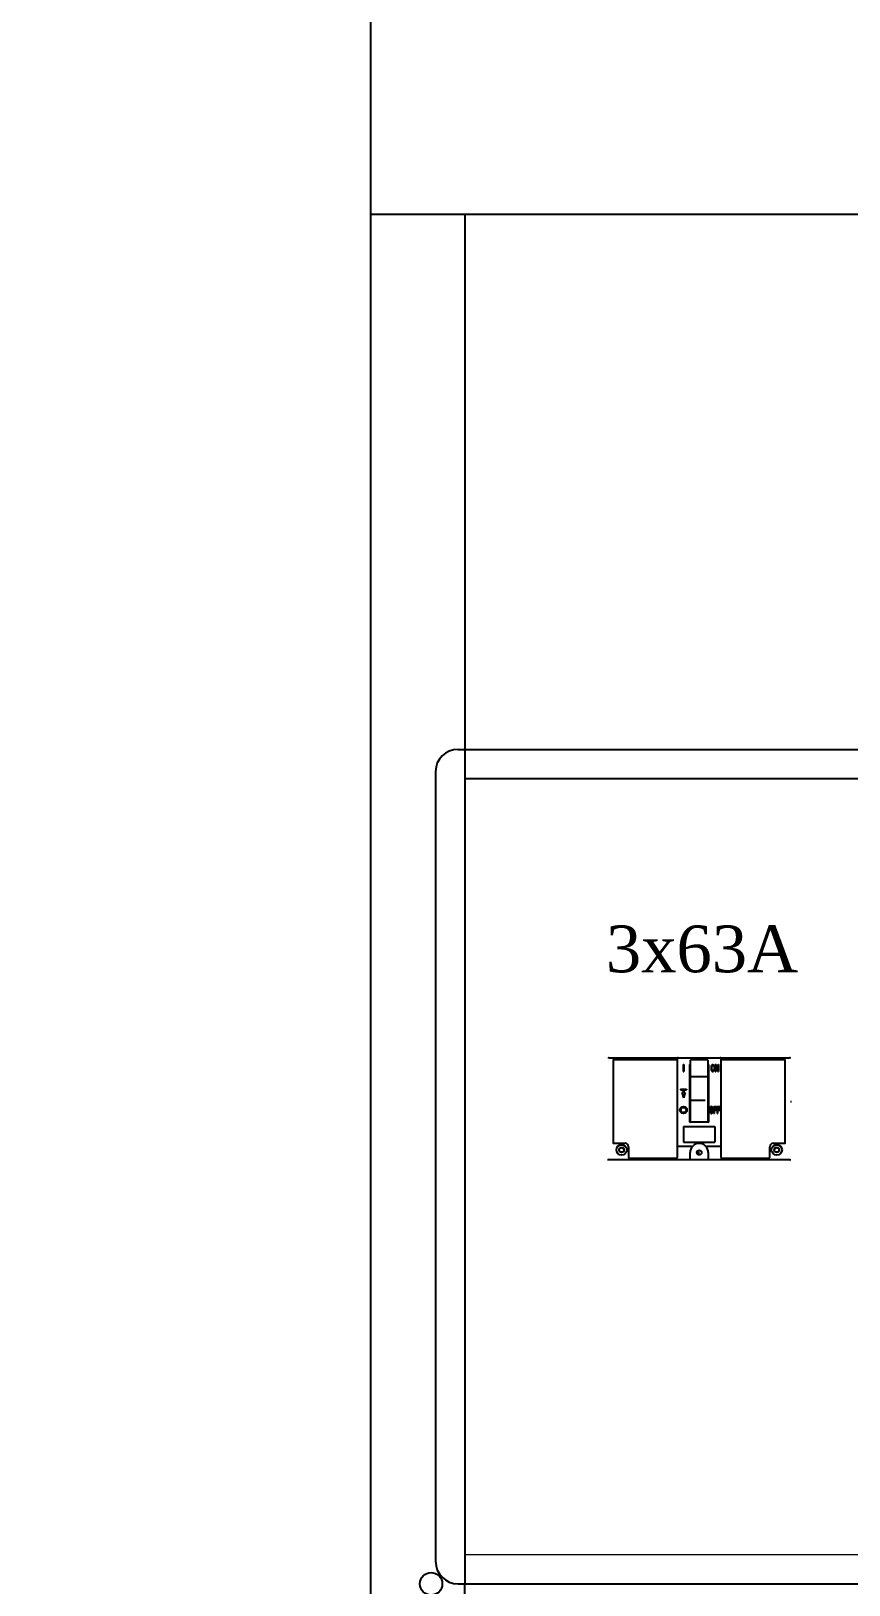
# Model space of a CAD drawing. Header units: metres. Extents: x 665631 to 671054, y 4275967 to 4279024.
# Drawn here: x 666569.7 to 666614.4, y 4276454.5 to 4276539.3 of the extents above; entities that cross this region are included whole.
import ezdxf
from ezdxf.enums import TextEntityAlignment as Align

# ---------------------------------------------------------------- set-up
doc = ezdxf.new("R2010")
doc.units = ezdxf.units.M
doc.linetypes.add('CENTER', pattern=[2, 1.25, -0.25, 0.25, -0.25])
doc.layers.get('0').update_dxf_attribs({"color": 5, "lineweight": 0})
for name, color, linetype in [('AFB ANTED', 7, 'Continuous'), ('DEFAULT_1', 7, 'CENTER'), ('SUPPLEMENTARY', 7, 'Continuous')]:
    doc.layers.add(name, color=color, linetype=linetype)
doc.styles.get("Standard").update_dxf_attribs({"font": 'times.ttf'})
doc.dimstyles.new('ISO-25', dxfattribs={"dimtxt": 2.5, "dimasz": 2.5, "dimexe": 1.25, "dimexo": 0.625, "dimtad": 1, "dimtxsty": 'Standard', "dimcen": 2.5, "dimadec": 0, "dimazin": 0, "dimtfac": 1, "dimtmove": 0, "dimatfit": 3, "dimfxl": 1, "dimarcsym": 0})

# ---------------------------------------------------------------- blocks, each defined once
blk = doc.blocks.new('ANO DETAYI')
at = {"linetype": 'ByBlock', "lineweight": 25, "ltscale": 2.5}
for p, q in [((-65220.346, 794.025, 148), (-65220.346, -987.975, 148)), ((-65191.346, -586.771, 76.008), (-65191.346, -937.975, 148)), ((-65178.346, -934.975, 148), (-65178.346, -934.975, 148)), ((-65181.346, -947.975, 148), (-65178.346, -947.975, 148)), ((-65178.346, -987.975, 148), (-65178.346, -947.975, 148)), ((-65178.346, -947.975, 148), (-65178.346, -947.975, 148)), ((-65178.346, -947.975, 148), (-63962.346, -947.975, 148))]:
    blk.add_line(p, q, dxfattribs=at)
at = {"color": 7, "linetype": 'Continuous'}
for p, q in [((-65220.346, -338.975, 148), (-63920.346, -338.975, 148)), ((-65181.346, -576.975, 74), (-63959.346, -576.975, 74)), ((-65178.346, -589.975, 74), (-63962.346, -589.975, 74)), ((-65114.584, -715.215, 76.949), (-65114.603, -715.196, 76.949)), ((-65114.584, -715.196, 76.949), (-65114.603, -715.196, 76.949)), ((-65114.196, -714.071, 76.949), (-65033.913, -714.071, 76.949)), ((-65112.384, -715.429, 76.949), (-65112.384, -751.742, 76.949)), ((-65084.141, -715.041, 76.949), (-65111.996, -715.041, 76.949)), ((-65083.753, -758.337, 76.949), (-65083.753, -714.459, 76.949)), ((-65081.231, -717.136, 76.949), (-65081.231, -720.24, 76.949)), ((-65081.231, -717.136, 76.949), (-65080.843, -717.136, 76.949)), ((-65080.843, -717.136, 76.949), (-65080.843, -720.24, 76.949)), ((-65078.322, -717.101, 76.949), (-65078.322, -742.787, 76.949)), ((-65077.934, -742.691, 76.949), (-65077.934, -715.373, 76.949)), ((-65070.563, -714.985, 76.949), (-65077.546, -714.985, 76.949)), ((-65070.175, -715.373, 76.949), (-65070.175, -742.691, 76.949)), ((-65069.787, -742.787, 76.949), (-65069.787, -717.101, 76.949)), ((-65068.701, -717.863, 76.949), (-65068.739, -718.193, 76.949)), ((-65068.739, -718.193, 76.949), (-65068.739, -719.183, 76.949)), ((-65068.625, -717.598, 76.949), (-65068.701, -717.863, 76.949)), ((-65068.472, -717.334, 76.949), (-65068.625, -717.598, 76.949)), ((-65068.472, -717.929, 76.949), (-65068.51, -718.193, 76.949)), ((-65068.51, -718.193, 76.949), (-65068.51, -719.183, 76.949)), ((-65068.319, -717.202, 76.949), (-65068.472, -717.334, 76.949)), ((-65068.396, -717.731, 76.949), (-65068.472, -717.929, 76.949)), ((-65068.281, -717.598, 76.949), (-65068.396, -717.731, 76.949)), ((-65068.129, -717.136, 76.949), (-65068.319, -717.202, 76.949)), ((-65068.129, -717.532, 76.949), (-65068.281, -717.598, 76.949)), ((-65068.129, -717.136, 76.949), (-65067.824, -717.136, 76.949)), ((-65068.129, -717.532, 76.949), (-65067.824, -717.532, 76.949)), ((-65067.824, -717.136, 76.949), (-65067.633, -717.202, 76.949)), ((-65067.824, -717.532, 76.949), (-65067.671, -717.598, 76.949)), ((-65067.671, -717.598, 76.949), (-65067.557, -717.731, 76.949)), ((-65067.633, -717.202, 76.949), (-65067.48, -717.334, 76.949)), ((-65067.557, -717.731, 76.949), (-65067.48, -717.929, 76.949)), ((-65067.48, -717.334, 76.949), (-65067.328, -717.598, 76.949)), ((-65067.48, -717.929, 76.949), (-65067.442, -718.193, 76.949)), ((-65067.442, -718.193, 76.949), (-65067.442, -719.183, 76.949)), ((-65067.328, -717.598, 76.949), (-65067.251, -717.863, 76.949)), ((-65067.251, -717.863, 76.949), (-65067.213, -718.193, 76.949)), ((-65067.213, -718.193, 76.949), (-65067.213, -719.183, 76.949)), ((-65066.908, -717.136, 76.949), (-65066.908, -720.24, 76.949)), ((-65066.908, -717.136, 76.949), (-65066.565, -717.136, 76.949)), ((-65066.679, -717.532, 76.949), (-65066.679, -720.24, 76.949)), ((-65066.679, -717.532, 76.949), (-65065.725, -720.24, 76.949)), ((-65066.565, -717.136, 76.949), (-65065.611, -719.778, 76.949)), ((-65065.611, -717.136, 76.949), (-65065.611, -719.778, 76.949)), ((-65065.611, -717.136, 76.949), (-65065.382, -717.136, 76.949)), ((-65065.382, -717.136, 76.949), (-65065.382, -720.24, 76.949)), ((-65064.355, -714.459, 76.949), (-65064.355, -758.337, 76.949)), ((-65036.112, -715.041, 76.949), (-65063.967, -715.041, 76.949)), ((-65035.724, -751.742, 76.949), (-65035.724, -715.429, 76.949)), ((-65081.231, -720.24, 76.949), (-65080.843, -720.24, 76.949)), ((-65070.563, -722.547, 76.949), (-65077.546, -722.547, 76.949)), ((-65068.739, -719.183, 76.949), (-65068.701, -719.513, 76.949)), ((-65068.701, -719.513, 76.949), (-65068.625, -719.778, 76.949)), ((-65068.625, -719.778, 76.949), (-65068.472, -720.042, 76.949)), ((-65068.51, -719.183, 76.949), (-65068.472, -719.447, 76.949)), ((-65068.472, -719.447, 76.949), (-65068.396, -719.646, 76.949)), ((-65068.472, -720.042, 76.949), (-65068.319, -720.174, 76.949)), ((-65068.396, -719.646, 76.949), (-65068.281, -719.778, 76.949)), ((-65068.319, -720.174, 76.949), (-65068.129, -720.24, 76.949)), ((-65068.281, -719.778, 76.949), (-65068.129, -719.844, 76.949)), ((-65068.129, -719.844, 76.949), (-65067.824, -719.844, 76.949)), ((-65068.129, -720.24, 76.949), (-65067.824, -720.24, 76.949)), ((-65067.671, -719.778, 76.949), (-65067.824, -719.844, 76.949)), ((-65067.633, -720.174, 76.949), (-65067.824, -720.24, 76.949)), ((-65067.557, -719.646, 76.949), (-65067.671, -719.778, 76.949)), ((-65067.48, -720.042, 76.949), (-65067.633, -720.174, 76.949)), ((-65067.48, -719.447, 76.949), (-65067.557, -719.646, 76.949)), ((-65067.442, -719.183, 76.949), (-65067.48, -719.447, 76.949)), ((-65067.328, -719.778, 76.949), (-65067.48, -720.042, 76.949)), ((-65067.251, -719.513, 76.949), (-65067.328, -719.778, 76.949)), ((-65067.213, -719.183, 76.949), (-65067.251, -719.513, 76.949)), ((-65066.908, -720.24, 76.949), (-65066.679, -720.24, 76.949)), ((-65065.725, -720.24, 76.949), (-65065.382, -720.24, 76.949)), ((-65033.505, -722.956, 76.949), (-65033.525, -722.956, 76.949)), ((-65033.524, -722.974, 76.949), (-65033.505, -722.956, 76.949)), ((-65082.395, -727.999, 76.949), (-65082.395, -728.387, 76.949)), ((-65082.395, -727.999, 76.949), (-65079.679, -727.999, 76.949)), ((-65082.395, -728.387, 76.949), (-65081.231, -728.387, 76.949)), ((-65081.813, -729.551, 76.949), (-65081.037, -731.878, 76.949)), ((-65081.813, -729.551, 76.949), (-65081.231, -729.551, 76.949)), ((-65081.231, -728.387, 76.949), (-65081.231, -729.551, 76.949)), ((-65080.261, -729.551, 76.949), (-65081.037, -731.878, 76.949)), ((-65080.843, -728.387, 76.949), (-65080.843, -729.551, 76.949)), ((-65080.843, -728.387, 76.949), (-65079.679, -728.387, 76.949)), ((-65080.843, -729.551, 76.949), (-65080.261, -729.551, 76.949)), ((-65079.679, -727.999, 76.949), (-65079.679, -728.387, 76.949)), ((-65077.546, -732.957, 76.949), (-65071.338, -732.957, 76.949)), ((-65069.247, -736.484, 76.949), (-65069.282, -736.815, 76.949)), ((-65069.282, -736.815, 76.949), (-65069.282, -737.805, 76.949)), ((-65069.282, -737.805, 76.949), (-65069.247, -738.135, 76.949)), ((-65069.177, -736.22, 76.949), (-65069.247, -736.484, 76.949)), ((-65069.247, -738.135, 76.949), (-65069.177, -738.399, 76.949)), ((-65069.036, -735.956, 76.949), (-65069.177, -736.22, 76.949)), ((-65069.177, -738.399, 76.949), (-65069.036, -738.664, 76.949)), ((-65069.036, -736.55, 76.949), (-65069.071, -736.815, 76.949)), ((-65069.071, -736.815, 76.949), (-65069.071, -737.805, 76.949)), ((-65069.071, -737.805, 76.949), (-65069.036, -738.069, 76.949)), ((-65068.895, -735.824, 76.949), (-65069.036, -735.956, 76.949)), ((-65068.966, -736.352, 76.949), (-65069.036, -736.55, 76.949)), ((-65069.036, -738.069, 76.949), (-65068.966, -738.267, 76.949)), ((-65069.036, -738.664, 76.949), (-65068.895, -738.796, 76.949)), ((-65068.86, -736.22, 76.949), (-65068.966, -736.352, 76.949)), ((-65068.966, -738.267, 76.949), (-65068.86, -738.399, 76.949)), ((-65068.719, -735.758, 76.949), (-65068.895, -735.824, 76.949)), ((-65068.895, -738.796, 76.949), (-65068.719, -738.862, 76.949)), ((-65068.719, -736.154, 76.949), (-65068.86, -736.22, 76.949)), ((-65068.86, -738.399, 76.949), (-65068.719, -738.465, 76.949)), ((-65068.719, -735.758, 76.949), (-65068.438, -735.758, 76.949)), ((-65068.719, -736.154, 76.949), (-65068.438, -736.154, 76.949)), ((-65068.719, -738.465, 76.949), (-65068.438, -738.465, 76.949)), ((-65068.719, -738.862, 76.949), (-65068.438, -738.862, 76.949)), ((-65068.438, -735.758, 76.949), (-65068.262, -735.824, 76.949)), ((-65068.438, -736.154, 76.949), (-65068.297, -736.22, 76.949)), ((-65068.297, -738.399, 76.949), (-65068.438, -738.465, 76.949)), ((-65068.262, -738.796, 76.949), (-65068.438, -738.862, 76.949)), ((-65068.297, -736.22, 76.949), (-65068.192, -736.352, 76.949)), ((-65068.192, -738.267, 76.949), (-65068.297, -738.399, 76.949)), ((-65068.262, -735.824, 76.949), (-65068.122, -735.956, 76.949)), ((-65068.122, -738.664, 76.949), (-65068.262, -738.796, 76.949)), ((-65068.192, -736.352, 76.949), (-65068.122, -736.55, 76.949)), ((-65068.122, -738.069, 76.949), (-65068.192, -738.267, 76.949)), ((-65068.122, -735.956, 76.949), (-65067.981, -736.22, 76.949)), ((-65068.122, -736.55, 76.949), (-65068.086, -736.815, 76.949)), ((-65068.086, -737.805, 76.949), (-65068.122, -738.069, 76.949)), ((-65067.981, -738.399, 76.949), (-65068.122, -738.664, 76.949)), ((-65068.086, -736.815, 76.949), (-65068.086, -737.805, 76.949)), ((-65067.981, -736.22, 76.949), (-65067.91, -736.484, 76.949)), ((-65067.91, -738.135, 76.949), (-65067.981, -738.399, 76.949)), ((-65067.91, -736.484, 76.949), (-65067.875, -736.815, 76.949)), ((-65067.875, -737.805, 76.949), (-65067.91, -738.135, 76.949)), ((-65067.875, -736.815, 76.949), (-65067.875, -737.805, 76.949)), ((-65067.594, -735.758, 76.949), (-65067.594, -738.862, 76.949)), ((-65067.594, -735.758, 76.949), (-65066.328, -735.758, 76.949)), ((-65067.594, -738.862, 76.949), (-65067.383, -738.862, 76.949)), ((-65067.383, -736.154, 76.949), (-65067.383, -737.013, 76.949)), ((-65067.383, -736.154, 76.949), (-65066.328, -736.154, 76.949)), ((-65067.383, -737.013, 76.949), (-65066.468, -737.013, 76.949)), ((-65067.383, -737.409, 76.949), (-65067.383, -738.862, 76.949)), ((-65067.383, -737.409, 76.949), (-65066.468, -737.409, 76.949)), ((-65066.468, -737.013, 76.949), (-65066.468, -737.409, 76.949)), ((-65066.328, -735.758, 76.949), (-65066.328, -736.154, 76.949)), ((-65066.046, -735.758, 76.949), (-65066.046, -738.862, 76.949)), ((-65066.046, -735.758, 76.949), (-65064.78, -735.758, 76.949)), ((-65066.046, -738.862, 76.949), (-65065.835, -738.862, 76.949)), ((-65065.835, -736.154, 76.949), (-65065.835, -737.013, 76.949)), ((-65065.835, -736.154, 76.949), (-65064.78, -736.154, 76.949)), ((-65065.835, -737.013, 76.949), (-65064.921, -737.013, 76.949)), ((-65065.835, -737.409, 76.949), (-65065.835, -738.862, 76.949)), ((-65065.835, -737.409, 76.949), (-65064.921, -737.409, 76.949)), ((-65064.921, -737.013, 76.949), (-65064.921, -737.409, 76.949)), ((-65064.78, -735.758, 76.949), (-65064.78, -736.154, 76.949)), ((-65033.016, -733.663, 76.949), (-65033.404, -733.663, 76.949)), ((-65081.037, -744.603, 76.949), (-65081.037, -751.586, 76.949)), ((-65081.037, -744.603, 76.949), (-65067.071, -744.603, 76.949)), ((-65077.769, -742.691, 76.949), (-65077.934, -742.691, 76.949)), ((-65070.563, -742.762, 76.949), (-65077.546, -742.762, 76.949)), ((-65070.175, -742.691, 76.949), (-65070.341, -742.691, 76.949)), ((-65067.071, -744.603, 76.949), (-65067.071, -751.586, 76.949)), ((-65111.996, -752.13, 76.949), (-65107.03, -752.13, 76.949)), ((-65081.037, -751.586, 76.949), (-65067.071, -751.586, 76.949)), ((-65041.078, -752.13, 76.949), (-65036.112, -752.13, 76.949)), ((-65114.428, -759.346, 76.949), (-65033.505, -759.346, 76.949)), ((-65105.478, -753.681, 76.949), (-65105.478, -758.337, 76.949)), ((-65105.09, -758.725, 76.949), (-65084.141, -758.725, 76.949)), ((-65077.259, -753.526, 76.949), (-65083.365, -753.526, 76.949)), ((-65078.128, -759.19, 76.949), (-65078.128, -756.242, 76.949)), ((-65064.743, -753.526, 76.949), (-65070.849, -753.526, 76.949)), ((-65069.981, -756.242, 76.949), (-65069.981, -759.19, 76.949)), ((-65063.967, -758.725, 76.949), (-65043.018, -758.725, 76.949)), ((-65042.63, -758.337, 76.949), (-65042.63, -753.681, 76.949)), ((-65033.893, -759.734, 76.949), (-65033.505, -759.346, 76.949))]:
    blk.add_line(p, q, dxfattribs=at)
at = {"linetype": 'Continuous', "lineweight": 15, "ltscale": 5}
for p, q in [((-65178.346, -338.975, 148), (-65178.346, -947.975, 148)), ((-65178.346, -338.975, 148), (-65178.346, -947.975, 148)), ((-65178.346, -934.975, 148), (-63964.346, -934.975, 148)), ((-65178.346, -934.975, 148), (-63962.346, -934.975, 148))]:
    blk.add_line(p, q, dxfattribs=at)
blk.add_line((-65178.346, -338.975, 148), (-65178.346, -947.975, 148))
at = {"color": 7, "linetype": 'Continuous'}
for centre, radius in [((-65081.037, -737.31, 76.949), 1.552), ((-65081.037, -737.31, 76.949), 1.164), ((-65108.582, -755.078, 76.949), 2.328), ((-65039.526, -755.078, 76.949), 2.328), ((-65108.582, -755.078, 76.949), 1.125), ((-65108.582, -755.078, 76.949), 1.028), ((-65074.054, -756.242, 76.949), 1.047), ((-65039.526, -755.078, 76.949), 1.125), ((-65039.526, -755.078, 76.949), 1.028)]:
    blk.add_circle(centre, radius, dxfattribs=at)
at = {"linetype": 'Continuous'}
blk.add_circle((-65193.346, -947.975, 148), 5, dxfattribs=at)
at = {"extrusion": (-5.76781e-17, 0.200811, 0.97963)}
blk.add_arc((65181.346, 590.082, -43.37), 10, 270, 0, dxfattribs=at)
at = {"color": 7, "linetype": 'Continuous'}
for centre, radius, start, end in [((-65114.196, -714.459, 76.949), 0.388, 90, 180), ((-65111.996, -715.429, 76.949), 0.388, 90, 180), ((-65084.141, -715.429, 76.949), 0.388, 0, 90), ((-65083.365, -714.459, 76.949), 0.388, 90, 180), ((-65077.934, -718.473, 76.949), 0.388, 90, 180), ((-65070.175, -718.473, 76.949), 0.388, 0, 90), ((-65064.743, -714.459, 76.949), 0.388, 0, 90), ((-65063.967, -715.429, 76.949), 0.388, 90, 180), ((-65036.112, -715.429, 76.949), 0.388, 0, 90), ((-65033.913, -714.459, 76.949), 0.388, 0, 90), ((-65077.934, -742.303, 76.949), 0.388, 180, 270), ((-65070.175, -742.303, 76.949), 0.388, 270, 0), ((-65111.996, -751.742, 76.949), 0.388, 180, 270), ((-65107.03, -753.681, 76.949), 1.552, 0, 90), ((-65074.054, -756.242, 76.949), 4.074, 0, 180), ((-65041.078, -753.681, 76.949), 1.552, 90, 180), ((-65036.112, -751.742, 76.949), 0.388, 270, 0), ((-65114.215, -759.734, 76.949), 0.388, 90, 180), ((-65114.428, -759.19, 76.949), 0.155, 180, 270), ((-65105.09, -758.337, 76.949), 0.388, 180, 270), ((-65084.141, -758.337, 76.949), 0.388, 270, 0), ((-65083.365, -753.138, 76.949), 0.388, 180, 270), ((-65078.283, -759.19, 76.949), 0.155, 270, 0), ((-65077.259, -753.138, 76.949), 0.388, 270, 315.92079), ((-65070.849, -753.138, 76.949), 0.388, 224.07921, 270), ((-65069.825, -759.19, 76.949), 0.155, 180, 270), ((-65064.743, -753.138, 76.949), 0.388, 270, 0), ((-65063.967, -758.337, 76.949), 0.388, 180, 270), ((-65043.018, -758.337, 76.949), 0.388, 270, 0), ((-65033.68, -759.19, 76.949), 0.155, 270, 0)]:
    blk.add_arc(centre, radius, start, end, dxfattribs=at)
at = {"linetype": 'ByBlock', "lineweight": 25, "ltscale": 2.5}
blk.add_arc((-65181.346, -937.975, 148), 10, 180, 270, dxfattribs=at)
at = {"color": 7, "linetype": 'Continuous'}
for points, start_tangent, end_tangent in [([(-65077.934, -715.373, 76.949), (-65077.915, -715.255, 76.949), (-65077.864, -715.151, 76.949), (-65077.782, -715.065, 76.949), (-65077.675, -715.007, 76.949), (-65077.549, -714.985, 76.949), (-65077.546, -714.985, 76.949)], (0, 19.708029), (19.7080264, -0.0101712)), ([(-65070.175, -715.373, 76.949), (-65070.193, -715.255, 76.949), (-65070.244, -715.151, 76.949), (-65070.327, -715.065, 76.949), (-65070.433, -715.007, 76.949), (-65070.559, -714.985, 76.949), (-65070.563, -714.985, 76.949)], (0, 19.708029), (-19.7080264, -0.0101712)), ([(-65077.934, -722.935, 76.949), (-65077.91, -722.803, 76.949), (-65077.845, -722.688, 76.949), (-65077.747, -722.603, 76.949), (-65077.62, -722.554, 76.949), (-65077.546, -722.547, 76.949)], (0, 19.708029), (19.7080283, 0.0052271)), ([(-65070.175, -722.935, 76.949), (-65070.198, -722.803, 76.949), (-65070.263, -722.688, 76.949), (-65070.361, -722.603, 76.949), (-65070.488, -722.554, 76.949), (-65070.563, -722.547, 76.949)], (0, 19.708029), (-19.7080283, 0.0052271)), ([(-65077.934, -732.953, 76.949), (-65077.915, -732.954, 76.949), (-65077.86, -732.955, 76.949), (-65077.774, -732.956, 76.949), (-65077.666, -732.957, 76.949), (-65077.546, -732.957, 76.949)], (0, -19.708029), (19.708029, 0)), ([(-65077.546, -742.762, 76.949), (-65077.667, -742.742, 76.949), (-65077.775, -742.687, 76.949), (-65077.859, -742.602, 76.949), (-65077.914, -742.495, 76.949), (-65077.934, -742.374, 76.949)], (-19.708029, 0), (0, 19.708029)), ([(-65070.175, -742.374, 76.949), (-65070.198, -742.506, 76.949), (-65070.263, -742.62, 76.949), (-65070.361, -742.705, 76.949), (-65070.488, -742.754, 76.949), (-65070.563, -742.762, 76.949)], (0, -19.708029), (-19.7080283, -0.0052271))]:
    blk.add_spline(points, degree=3, dxfattribs=dict(at, start_tangent=start_tangent, end_tangent=end_tangent))
at = {"layer": 'DEFAULT_1', "color": 2, "linetype": 'CENTER'}
blk.add_line((-65075.092, -756.242, 76.949), (-65073.025, -756.242, 76.949), dxfattribs=at)
at = {"layer": 'SUPPLEMENTARY', "color": 2, "width": 1.000667}
blk.add_text('3x63A', height=20.79, dxfattribs=at).set_placement((-65072.794, -676.067, 128.749), align=Align.CENTER)
at = {"layer": 'AFB ANTED', "color": 4, "annotation_type": 0, "has_hookline": 1, "hookline_direction": 0, "text_width": 509.661}
blk.add_leader([(-65536.458, -762.475, 111), (-65401.356, -676.171, 111), (-65367, -1241.975, 111), (-65317, -1241.975, 111)], dimstyle='ISO-25', override={"dimtxt": 50, "dimasz": 50, "dimexe": 50, "dimexo": 50, "dimgap": 50, "dimtad": 0, "dimcen": 50, "dimclrd": 2, "dimclre": 2, "dimclrt": 2}, dxfattribs=at)

msp = doc.modelspace()

# ---------------------------------------------------------------- block references
at = {"layer": 'AFB ANTED', "color": 4, "xscale": 0.1226459346474079, "yscale": 0.1226459346474079, "zscale": 0.1226459346474079}
msp.add_blockref('ANO DETAYI', (674587.273, 4276570.864), dxfattribs=at)

doc.saveas('drawing.dxf')
